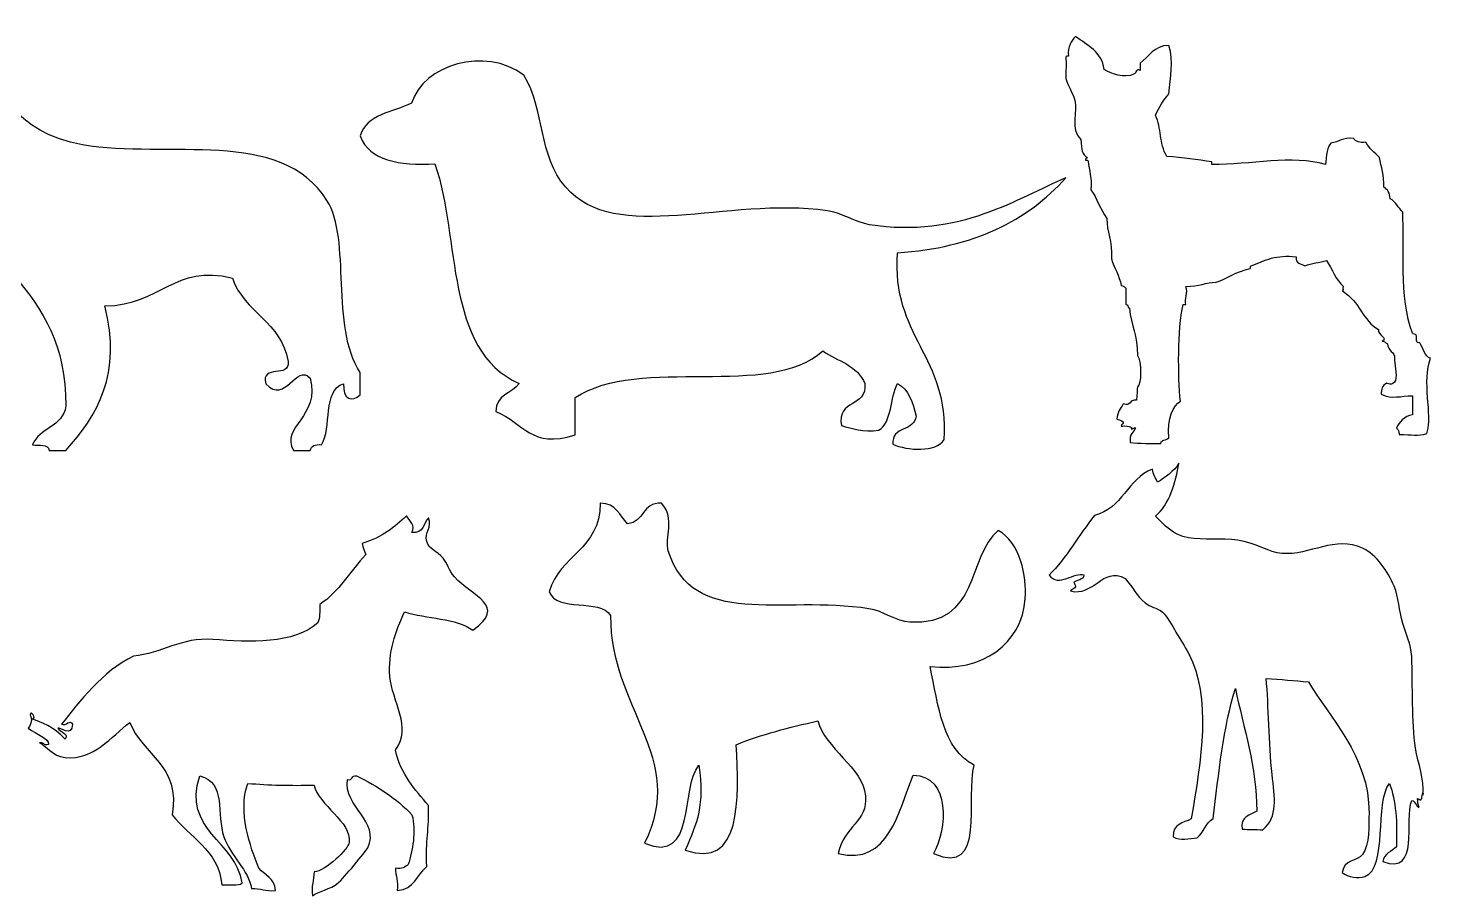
# Model space of a CAD drawing. Header units: centimetres. Extents: x -64 to 65, y -66 to 66.
# Drawn here: x 47.06 to 63.86, y -27.38 to -17 of the extents above; entities that cross this region are included whole.
import ezdxf

# ---------------------------------------------------------------- set-up
doc = ezdxf.new("R2010")
doc.units = ezdxf.units.CM
doc.header["$MEASUREMENT"] = 0
doc.layers.add('Layer 1', color=7, linetype='Continuous')

msp = doc.modelspace()

# ---------------------------------------------------------------- linework, layer by layer
at = {"layer": 'Layer 1'}
for points, knots in [([(46.2489, -17.00422), (46.27102, -17.00422), (46.29319, -17.00422), (46.31536, -17.00422), (46.31536, -17.00422), (46.67001, -17.74063), (46.90633, -18.26014), (47.71067, -18.39955), (47.71067, -18.39955), (48.73098, -18.57642), (50.08054, -18.18823), (50.63426, -19.064), (50.63426, -19.064), (50.93252, -19.53567), (50.66863, -20.56996), (51.03293, -21.12381), (51.03293, -21.12381), (51.03293, -21.21242), (51.03293, -21.301), (51.03293, -21.38961), (51.03293, -21.38961), (50.93567, -21.48483), (50.82235, -21.44054), (50.83362, -21.25674), (50.83362, -21.25674), (50.57938, -21.33469), (50.69998, -21.78757), (50.56779, -21.98763), (50.56779, -21.98763), (50.49058, -21.97681), (50.4496, -22.00231), (50.43494, -22.05409), (50.43494, -22.05409), (50.36848, -22.05409), (50.30204, -22.05409), (50.23563, -22.05409), (50.23563, -22.05409), (50.07363, -21.77281), (50.55943, -21.64713), (50.43494, -21.1903), (50.43494, -21.1903), (50.26508, -21.00464), (50.14461, -21.51378), (49.90339, -21.25676), (49.90339, -21.25676), (49.83941, -21.01559), (50.20192, -21.20096), (50.16916, -20.99096), (50.16916, -20.99096), (50.09449, -20.51191), (49.64277, -20.40988), (49.50471, -19.9943), (49.50471, -19.9943), (48.81105, -19.81565), (48.65328, -20.32016), (47.97648, -20.32651), (47.97648, -20.32651), (48.19352, -21.13508), (47.88078, -21.65062), (47.5114, -22.05411), (47.5114, -22.05411), (47.44494, -22.05411), (47.3785, -22.05411), (47.31204, -22.05411), (47.31204, -22.05411), (47.3013, -21.97622), (47.19091, -21.99807), (47.11268, -21.98765), (47.11268, -21.98765), (47.19195, -21.77895), (47.47931, -21.77839), (47.51141, -21.52251), (47.51141, -21.52251), (47.52308, -20.07116), (46.36373, -19.79089), (46.04959, -18.66541), (46.04959, -18.66541), (45.67158, -18.68906), (45.32442, -18.68181), (45.18583, -18.46607), (45.18583, -18.46607), (45.18583, -18.42178), (45.18583, -18.37746), (45.18583, -18.3332), (45.18583, -18.3332), (45.72852, -18.07853), (46.08314, -17.63578), (46.2489, -17.00422)], [0, 0, 0, 0, 0.04347826, 0.04347826, 0.04347826, 0.04347826, 0.08695652, 0.08695652, 0.08695652, 0.08695652, 0.13043478, 0.13043478, 0.13043478, 0.13043478, 0.17391304, 0.17391304, 0.17391304, 0.17391304, 0.2173913, 0.2173913, 0.2173913, 0.2173913, 0.26086957, 0.26086957, 0.26086957, 0.26086957, 0.30434783, 0.30434783, 0.30434783, 0.30434783, 0.34782609, 0.34782609, 0.34782609, 0.34782609, 0.39130435, 0.39130435, 0.39130435, 0.39130435, 0.43478261, 0.43478261, 0.43478261, 0.43478261, 0.47826087, 0.47826087, 0.47826087, 0.47826087, 0.52173913, 0.52173913, 0.52173913, 0.52173913, 0.56521739, 0.56521739, 0.56521739, 0.56521739, 0.60869565, 0.60869565, 0.60869565, 0.60869565, 0.65217391, 0.65217391, 0.65217391, 0.65217391, 0.69565217, 0.69565217, 0.69565217, 0.69565217, 0.73913043, 0.73913043, 0.73913043, 0.73913043, 0.7826087, 0.7826087, 0.7826087, 0.7826087, 0.82608696, 0.82608696, 0.82608696, 0.82608696, 0.86956522, 0.86956522, 0.86956522, 0.86956522, 0.91304348, 0.91304348, 0.91304348, 0.91304348, 1, 1, 1, 1]), ([(60.32831, -21.29475), (60.3784, -21.27186), (60.38117, -20.97709), (60.32831, -20.91962), (60.32831, -20.91962), (60.32939, -20.67409), (60.25507, -20.57026), (60.23187, -20.35156), (60.23187, -20.35156), (60.20716, -20.34767), (60.22163, -20.30468), (60.18898, -20.30867), (60.18898, -20.30867), (60.18898, -20.2444), (60.18898, -20.18008), (60.18898, -20.11576), (60.18898, -20.11576), (60.16713, -20.08713), (60.16186, -20.09195), (60.1354, -20.08361), (60.1354, -20.08361), (60.11122, -19.96132), (60.05169, -19.87438), (60.01753, -19.76206), (60.01753, -19.76206), (60.03065, -19.54637), (59.9598, -19.4399), (59.9639, -19.27975), (59.9639, -19.27975), (59.87921, -19.16627), (59.84762, -19.03961), (59.77099, -18.93674), (59.77099, -18.93674), (59.78655, -18.79617), (59.74845, -18.7092), (59.73884, -18.59379), (59.73884, -18.59379), (59.73709, -18.5812), (59.71931, -18.58474), (59.70664, -18.58305), (59.70664, -18.58305), (59.70074, -18.55929), (59.72715, -18.56778), (59.7281, -18.5509), (59.7281, -18.5509), (59.66232, -18.51283), (59.66267, -18.4656), (59.65312, -18.33653), (59.65312, -18.33653), (59.51704, -18.20625), (59.61669, -18.02289), (59.57808, -17.86494), (59.57808, -17.86494), (59.55596, -17.77448), (59.49741, -17.70413), (59.4709, -17.60769), (59.4709, -17.60769), (59.4736, -17.51083), (59.47799, -17.42338), (59.4709, -17.35046), (59.4709, -17.35046), (59.47259, -17.33787), (59.49043, -17.34138), (59.50305, -17.33977), (59.50305, -17.33977), (59.49231, -17.22182), (59.5366, -17.1589), (59.58878, -17.10397), (59.58878, -17.10397), (59.72785, -17.21144), (59.9026, -17.28315), (59.93176, -17.5005), (59.93176, -17.5005), (60.02246, -17.5526), (60.16933, -17.60713), (60.28543, -17.5541), (60.28543, -17.5541), (60.31644, -17.53992), (60.31226, -17.48219), (60.36052, -17.51121), (60.36052, -17.51121), (60.36052, -17.48263), (60.36052, -17.45403), (60.36052, -17.42546), (60.36052, -17.42546), (60.46696, -17.34614), (60.52088, -17.21432), (60.7035, -17.21109), (60.7035, -17.21109), (60.76671, -17.40672), (60.71834, -17.58627), (60.7035, -17.78989), (60.7035, -17.78989), (60.63854, -17.87432), (60.59375, -17.93597), (60.54269, -18.04712), (60.54269, -18.04712), (60.62294, -18.19986), (60.58047, -18.37936), (60.68207, -18.54012), (60.68207, -18.54012), (60.8713, -18.55097), (61.04664, -18.57571), (61.21796, -18.60447), (61.21796, -18.60447), (61.21796, -18.61521), (61.21796, -18.62593), (61.21796, -18.63662), (61.21796, -18.63662), (61.68043, -18.63927), (62.17985, -18.51719), (62.57916, -18.63662), (62.57916, -18.63662), (62.58175, -18.53904), (62.60686, -18.4072), (62.64345, -18.37942), (62.64345, -18.37942), (62.7437, -18.37246), (62.78106, -18.30266), (62.91145, -18.32579), (62.91145, -18.32579), (62.94278, -18.35881), (62.98545, -18.38037), (63.06147, -18.36868), (63.06147, -18.36868), (63.0978, -18.44671), (63.16773, -18.4911), (63.22223, -18.5509), (63.22223, -18.5509), (63.24803, -18.66089), (63.27671, -18.76796), (63.27581, -18.9046), (63.27581, -18.9046), (63.31843, -18.93341), (63.34918, -18.97413), (63.35085, -19.04396), (63.35085, -19.04396), (63.41596, -19.08246), (63.4498, -19.15223), (63.50092, -19.20472), (63.50092, -19.20472), (63.5264, -19.58641), (63.45462, -20.23538), (63.61884, -20.65167), (63.61884, -20.65167), (63.6204, -20.67146), (63.65511, -20.65826), (63.66168, -20.67313), (63.66168, -20.67313), (63.67327, -20.69797), (63.66276, -20.73576), (63.67237, -20.75883), (63.67237, -20.75883), (63.67914, -20.77497), (63.69584, -20.75883), (63.70457, -20.76957), (63.70457, -20.76957), (63.74637, -20.82095), (63.76447, -20.93827), (63.83318, -20.95179), (63.83318, -20.95179), (63.72801, -21.23013), (63.86252, -21.61457), (63.79029, -21.85211), (63.79029, -21.85211), (63.67453, -21.88685), (63.62016, -21.86388), (63.458, -21.8628), (63.458, -21.8628), (63.46028, -21.81147), (63.42379, -21.78504), (63.42585, -21.78776), (63.42585, -21.78776), (63.45366, -21.71833), (63.52253, -21.64663), (63.61881, -21.627), (63.61881, -21.627), (63.61881, -21.55196), (63.61881, -21.47695), (63.61881, -21.40195), (63.61881, -21.40195), (63.47702, -21.39933), (63.3796, -21.4477), (63.24363, -21.38049), (63.24363, -21.38049), (63.24162, -21.32599), (63.25794, -21.27963), (63.30798, -21.25185), (63.30798, -21.25185), (63.30684, -21.25249), (63.35238, -21.26534), (63.36156, -21.26259), (63.36156, -21.26259), (63.35706, -21.26391), (63.40699, -21.24814), (63.41514, -21.2197), (63.41514, -21.2197), (63.43787, -21.14025), (63.3967, -21.01436), (63.4044, -20.95176), (63.4044, -20.95176), (63.4135, -20.87826), (63.31939, -20.86765), (63.31867, -20.78026), (63.31867, -20.78026), (63.29486, -20.77195), (63.28994, -20.74467), (63.25438, -20.74811), (63.25438, -20.74811), (63.33219, -20.71221), (63.20173, -20.6762), (63.21149, -20.60875), (63.21149, -20.60875), (63.02882, -20.50752), (62.98453, -20.27482), (62.78279, -20.14787), (62.78279, -20.14787), (62.8029, -20.12893), (62.77004, -20.11657), (62.79348, -20.09429), (62.79348, -20.09429), (62.69942, -20.0169), (62.65979, -19.885), (62.58983, -19.78348), (62.58983, -19.78348), (62.50683, -19.80766), (62.40819, -19.81618), (62.33263, -19.8478), (62.33263, -19.8478), (62.28802, -19.82092), (62.2146, -19.8229), (62.22545, -19.74059), (62.22545, -19.74059), (61.99193, -19.70762), (61.85064, -19.78255), (61.68951, -19.8478), (61.68951, -19.8478), (61.67694, -19.84952), (61.68046, -19.8673), (61.67882, -19.87995), (61.67882, -19.87995), (61.50803, -19.91429), (61.39299, -20.00571), (61.27149, -20.04071), (61.27149, -20.04071), (61.14846, -20.04955), (61.06721, -20.08807), (60.90708, -20.09429), (60.90708, -20.09429), (60.94185, -20.16959), (60.88388, -20.2469), (60.90708, -20.30866), (60.90708, -20.30866), (60.89639, -20.30866), (60.88562, -20.30866), (60.87493, -20.30866), (60.87493, -20.30866), (60.80704, -20.61073), (60.81265, -21.17139), (60.84278, -21.46621), (60.84278, -21.46621), (60.75732, -21.51746), (60.68355, -21.66777), (60.70345, -21.90566), (60.70345, -21.90566), (60.66257, -21.94225), (60.6237, -21.91558), (60.60698, -21.97001), (60.60698, -21.97001), (60.50668, -21.97506), (60.33837, -21.97115), (60.24257, -21.95927), (60.24257, -21.95927), (60.22815, -21.85137), (60.28427, -21.83941), (60.30686, -21.78779), (60.30686, -21.78779), (60.29948, -21.76104), (60.27828, -21.80769), (60.25333, -21.79848), (60.25333, -21.79848), (60.29606, -21.76887), (60.18181, -21.75361), (60.13541, -21.76633), (60.13541, -21.76633), (60.12739, -21.73334), (60.17235, -21.75326), (60.15687, -21.71278), (60.15687, -21.71278), (60.13464, -21.69003), (60.09451, -21.68516), (60.08183, -21.68058), (60.08183, -21.68058), (60.09686, -21.58745), (60.12162, -21.55726), (60.15687, -21.49841), (60.15687, -21.49841), (60.25789, -21.53204), (60.22471, -21.44065), (60.31763, -21.45552), (60.31763, -21.45552), (60.32029, -21.38405), (60.3282, -21.32521), (60.32831, -21.29475)], [0, 0, 0, 0, 0.01298701, 0.01298701, 0.01298701, 0.01298701, 0.02597403, 0.02597403, 0.02597403, 0.02597403, 0.03896104, 0.03896104, 0.03896104, 0.03896104, 0.05194805, 0.05194805, 0.05194805, 0.05194805, 0.06493506, 0.06493506, 0.06493506, 0.06493506, 0.07792208, 0.07792208, 0.07792208, 0.07792208, 0.09090909, 0.09090909, 0.09090909, 0.09090909, 0.1038961, 0.1038961, 0.1038961, 0.1038961, 0.11688312, 0.11688312, 0.11688312, 0.11688312, 0.12987013, 0.12987013, 0.12987013, 0.12987013, 0.14285714, 0.14285714, 0.14285714, 0.14285714, 0.15584416, 0.15584416, 0.15584416, 0.15584416, 0.16883117, 0.16883117, 0.16883117, 0.16883117, 0.18181818, 0.18181818, 0.18181818, 0.18181818, 0.19480519, 0.19480519, 0.19480519, 0.19480519, 0.20779221, 0.20779221, 0.20779221, 0.20779221, 0.22077922, 0.22077922, 0.22077922, 0.22077922, 0.23376623, 0.23376623, 0.23376623, 0.23376623, 0.24675325, 0.24675325, 0.24675325, 0.24675325, 0.25974026, 0.25974026, 0.25974026, 0.25974026, 0.27272727, 0.27272727, 0.27272727, 0.27272727, 0.28571429, 0.28571429, 0.28571429, 0.28571429, 0.2987013, 0.2987013, 0.2987013, 0.2987013, 0.31168831, 0.31168831, 0.31168831, 0.31168831, 0.32467532, 0.32467532, 0.32467532, 0.32467532, 0.33766234, 0.33766234, 0.33766234, 0.33766234, 0.35064935, 0.35064935, 0.35064935, 0.35064935, 0.36363636, 0.36363636, 0.36363636, 0.36363636, 0.37662338, 0.37662338, 0.37662338, 0.37662338, 0.38961039, 0.38961039, 0.38961039, 0.38961039, 0.4025974, 0.4025974, 0.4025974, 0.4025974, 0.41558442, 0.41558442, 0.41558442, 0.41558442, 0.42857143, 0.42857143, 0.42857143, 0.42857143, 0.44155844, 0.44155844, 0.44155844, 0.44155844, 0.45454545, 0.45454545, 0.45454545, 0.45454545, 0.46753247, 0.46753247, 0.46753247, 0.46753247, 0.48051948, 0.48051948, 0.48051948, 0.48051948, 0.49350649, 0.49350649, 0.49350649, 0.49350649, 0.50649351, 0.50649351, 0.50649351, 0.50649351, 0.51948052, 0.51948052, 0.51948052, 0.51948052, 0.53246753, 0.53246753, 0.53246753, 0.53246753, 0.54545455, 0.54545455, 0.54545455, 0.54545455, 0.55844156, 0.55844156, 0.55844156, 0.55844156, 0.57142857, 0.57142857, 0.57142857, 0.57142857, 0.58441558, 0.58441558, 0.58441558, 0.58441558, 0.5974026, 0.5974026, 0.5974026, 0.5974026, 0.61038961, 0.61038961, 0.61038961, 0.61038961, 0.62337662, 0.62337662, 0.62337662, 0.62337662, 0.63636364, 0.63636364, 0.63636364, 0.63636364, 0.64935065, 0.64935065, 0.64935065, 0.64935065, 0.66233766, 0.66233766, 0.66233766, 0.66233766, 0.67532468, 0.67532468, 0.67532468, 0.67532468, 0.68831169, 0.68831169, 0.68831169, 0.68831169, 0.7012987, 0.7012987, 0.7012987, 0.7012987, 0.71428571, 0.71428571, 0.71428571, 0.71428571, 0.72727273, 0.72727273, 0.72727273, 0.72727273, 0.74025974, 0.74025974, 0.74025974, 0.74025974, 0.75324675, 0.75324675, 0.75324675, 0.75324675, 0.76623377, 0.76623377, 0.76623377, 0.76623377, 0.77922078, 0.77922078, 0.77922078, 0.77922078, 0.79220779, 0.79220779, 0.79220779, 0.79220779, 0.80519481, 0.80519481, 0.80519481, 0.80519481, 0.81818182, 0.81818182, 0.81818182, 0.81818182, 0.83116883, 0.83116883, 0.83116883, 0.83116883, 0.84415584, 0.84415584, 0.84415584, 0.84415584, 0.85714286, 0.85714286, 0.85714286, 0.85714286, 0.87012987, 0.87012987, 0.87012987, 0.87012987, 0.88311688, 0.88311688, 0.88311688, 0.88311688, 0.8961039, 0.8961039, 0.8961039, 0.8961039, 0.90909091, 0.90909091, 0.90909091, 0.90909091, 0.92207792, 0.92207792, 0.92207792, 0.92207792, 0.93506494, 0.93506494, 0.93506494, 0.93506494, 0.94805195, 0.94805195, 0.94805195, 0.94805195, 0.96103896, 0.96103896, 0.96103896, 0.96103896, 0.97402597, 0.97402597, 0.97402597, 0.97402597, 1, 1, 1, 1]), ([(52.98877, -17.56704), (53.25026, -17.99559), (53.15689, -18.52436), (53.49169, -18.90816), (53.49169, -18.90816), (54.09449, -19.5992), (55.40439, -19.01995), (56.621, -19.18756), (56.621, -19.18756), (56.77531, -19.20881), (56.96993, -19.33075), (57.12392, -19.35525), (57.12392, -19.35525), (58.20763, -19.52747), (58.90732, -19.0277), (59.47091, -18.79642), (59.47091, -18.79642), (59.01379, -19.30791), (58.36916, -19.63184), (57.4592, -19.69047), (57.4592, -19.69047), (57.38416, -20.69687), (58.08158, -20.93081), (58.01803, -21.9257), (58.01803, -21.9257), (57.9173, -22.07966), (57.57795, -22.05672), (57.40335, -21.98155), (57.40335, -21.98155), (57.38568, -21.75904), (57.66185, -21.83021), (57.68278, -21.6463), (57.68278, -21.6463), (57.64, -21.48414), (57.59436, -21.32491), (57.45923, -21.25511), (57.45923, -21.25511), (57.36782, -21.42447), (57.39597, -21.71342), (57.23574, -21.81391), (57.23574, -21.81391), (57.04365, -21.83844), (56.92253, -21.79187), (56.7887, -21.75803), (56.7887, -21.75803), (56.72954, -21.43807), (57.09898, -21.54676), (57.06813, -21.25511), (57.06813, -21.25511), (56.98611, -21.03916), (56.74005, -20.98719), (56.56516, -20.86395), (56.56516, -20.86395), (55.93445, -21.44707), (54.38089, -20.91089), (53.60352, -21.42278), (53.60352, -21.42278), (53.60352, -21.57177), (53.60352, -21.72083), (53.60352, -21.86979), (53.60352, -21.86979), (53.06605, -22.03481), (53.00516, -21.73046), (52.65356, -21.59042), (52.65356, -21.59042), (52.65335, -21.38531), (52.84922, -21.37624), (52.93293, -21.25511), (52.93293, -21.25511), (52.03433, -20.84553), (52.23602, -19.52508), (51.92714, -18.62875), (51.92714, -18.62875), (51.49719, -18.64883), (51.14471, -18.59163), (51.03303, -18.29344), (51.03303, -18.29344), (51.10754, -18.03272), (51.42086, -18.01076), (51.64766, -17.90231), (51.64766, -17.90231), (51.78666, -17.44091), (52.52588, -17.21935), (52.98877, -17.56704)], [0, 0, 0, 0, 0.04545455, 0.04545455, 0.04545455, 0.04545455, 0.09090909, 0.09090909, 0.09090909, 0.09090909, 0.13636364, 0.13636364, 0.13636364, 0.13636364, 0.18181818, 0.18181818, 0.18181818, 0.18181818, 0.22727273, 0.22727273, 0.22727273, 0.22727273, 0.27272727, 0.27272727, 0.27272727, 0.27272727, 0.31818182, 0.31818182, 0.31818182, 0.31818182, 0.36363636, 0.36363636, 0.36363636, 0.36363636, 0.40909091, 0.40909091, 0.40909091, 0.40909091, 0.45454545, 0.45454545, 0.45454545, 0.45454545, 0.5, 0.5, 0.5, 0.5, 0.54545455, 0.54545455, 0.54545455, 0.54545455, 0.59090909, 0.59090909, 0.59090909, 0.59090909, 0.63636364, 0.63636364, 0.63636364, 0.63636364, 0.68181818, 0.68181818, 0.68181818, 0.68181818, 0.72727273, 0.72727273, 0.72727273, 0.72727273, 0.77272727, 0.77272727, 0.77272727, 0.77272727, 0.81818182, 0.81818182, 0.81818182, 0.81818182, 0.86363636, 0.86363636, 0.86363636, 0.86363636, 0.90909091, 0.90909091, 0.90909091, 0.90909091, 1, 1, 1, 1]), ([(63.61107, -26.23928), (63.51645, -26.48079), (63.71317, -27.13558), (63.2638, -26.97202), (63.2638, -26.97202), (63.27687, -26.86952), (63.37098, -26.85288), (63.42543, -26.7943), (63.42543, -26.7943), (63.43763, -26.50416), (63.42077, -26.24145), (63.3433, -26.03598), (63.3433, -26.03598), (63.16285, -26.26283), (63.32719, -27.04698), (63.05012, -27.14826), (63.05012, -27.14826), (62.96818, -27.17821), (62.84533, -27.15588), (62.77781, -27.10119), (62.77781, -27.10119), (62.79829, -26.94583), (62.95386, -26.97165), (63.01869, -26.88669), (63.01869, -26.88669), (63.10725, -26.77059), (63.09703, -26.52485), (63.09822, -26.39377), (63.09822, -26.39377), (63.10457, -25.70858), (62.61488, -25.23796), (62.37522, -24.82167), (62.37522, -24.82167), (62.20475, -24.80945), (62.04113, -24.79071), (61.86817, -24.78082), (61.86817, -24.78082), (61.8986, -25.10496), (61.89799, -25.55309), (61.93881, -25.92975), (61.93881, -25.92975), (61.96868, -26.2051), (62.0152, -26.43558), (61.82827, -26.59121), (61.82827, -26.59121), (61.7458, -26.5888), (61.66333, -26.58639), (61.58083, -26.58401), (61.58083, -26.58401), (61.55747, -26.42497), (61.67656, -26.41698), (61.75659, -26.36761), (61.75659, -26.36761), (61.75394, -25.84821), (61.59845, -25.37061), (61.49971, -24.90039), (61.49971, -24.90039), (61.35633, -25.36145), (61.30175, -25.91668), (61.23267, -26.45651), (61.23267, -26.45651), (61.14504, -26.50683), (61.12133, -26.62489), (61.04355, -26.68561), (61.04355, -26.68561), (60.94769, -26.69648), (60.84014, -26.72601), (60.75709, -26.67725), (60.75709, -26.67725), (60.74878, -26.52075), (60.87734, -26.5094), (60.97191, -26.46193), (60.97191, -26.46193), (61.09092, -25.75589), (61.22099, -25.01032), (60.93857, -24.47996), (60.93857, -24.47996), (60.89722, -24.40233), (60.83774, -24.31055), (60.78953, -24.22797), (60.78953, -24.22797), (60.74034, -24.14365), (60.67946, -24.03255), (60.62705, -23.98863), (60.62705, -23.98863), (60.56482, -23.93637), (60.47827, -23.92402), (60.42179, -23.8784), (60.42179, -23.8784), (60.31932, -23.79556), (60.27484, -23.69168), (60.18274, -23.58469), (60.18274, -23.58469), (59.90715, -23.43782), (59.80846, -23.80808), (59.52671, -23.73495), (59.52671, -23.73495), (59.56743, -23.69479), (59.61357, -23.70696), (59.56883, -23.63189), (59.56883, -23.63189), (59.60894, -23.60281), (59.68009, -23.60665), (59.68866, -23.54415), (59.68866, -23.54415), (59.58444, -23.49735), (59.3827, -23.70179), (59.27157, -23.545), (59.27157, -23.545), (59.48194, -23.33841), (59.63032, -23.0661), (59.81375, -22.831), (59.81375, -22.831), (60.14586, -22.75342), (60.2111, -22.39298), (60.50762, -22.27784), (60.50762, -22.27784), (60.51688, -22.34089), (60.54649, -22.38471), (60.56818, -22.43601), (60.56818, -22.43601), (60.6647, -22.37277), (60.76175, -22.31009), (60.82242, -22.20884), (60.82242, -22.20884), (60.7894, -22.42892), (60.70738, -22.71335), (60.54336, -22.83932), (60.54336, -22.83932), (60.6525, -22.94894), (60.74717, -23.06371), (60.93979, -23.09853), (60.93979, -23.09853), (61.11852, -23.13084), (61.33413, -23.10176), (61.52542, -23.12869), (61.52542, -23.12869), (61.73865, -23.15869), (61.90949, -23.27696), (62.05512, -23.28752), (62.05512, -23.28752), (62.39257, -23.31207), (62.69332, -23.06863), (63.0214, -23.22452), (63.0214, -23.22452), (63.18806, -23.30371), (63.32392, -23.49979), (63.39909, -23.6787), (63.39909, -23.6787), (63.45518, -23.81208), (63.45669, -23.96437), (63.50336, -24.12484), (63.50336, -24.12484), (63.54217, -24.25838), (63.60311, -24.36381), (63.60909, -24.51894), (63.60909, -24.51894), (63.6228, -24.86877), (63.60681, -25.30375), (63.65529, -25.61508), (63.65529, -25.61508), (63.68368, -25.79717), (63.76258, -25.98552), (63.74313, -26.17803), (63.74313, -26.17803), (63.7525, -26.085), (63.72313, -26.22547), (63.72897, -26.21674), (63.72897, -26.21674), (63.70886, -26.24701), (63.72034, -26.23714), (63.67687, -26.21521), (63.67687, -26.21521), (63.68441, -26.25024), (63.67991, -26.2967), (63.69986, -26.32014), (63.69986, -26.32014), (63.67325, -26.34028), (63.65314, -26.24659), (63.61107, -26.23928)], [0, 0, 0, 0, 0.02173913, 0.02173913, 0.02173913, 0.02173913, 0.04347826, 0.04347826, 0.04347826, 0.04347826, 0.06521739, 0.06521739, 0.06521739, 0.06521739, 0.08695652, 0.08695652, 0.08695652, 0.08695652, 0.10869565, 0.10869565, 0.10869565, 0.10869565, 0.13043478, 0.13043478, 0.13043478, 0.13043478, 0.15217391, 0.15217391, 0.15217391, 0.15217391, 0.17391304, 0.17391304, 0.17391304, 0.17391304, 0.19565217, 0.19565217, 0.19565217, 0.19565217, 0.2173913, 0.2173913, 0.2173913, 0.2173913, 0.23913043, 0.23913043, 0.23913043, 0.23913043, 0.26086957, 0.26086957, 0.26086957, 0.26086957, 0.2826087, 0.2826087, 0.2826087, 0.2826087, 0.30434783, 0.30434783, 0.30434783, 0.30434783, 0.32608696, 0.32608696, 0.32608696, 0.32608696, 0.34782609, 0.34782609, 0.34782609, 0.34782609, 0.36956522, 0.36956522, 0.36956522, 0.36956522, 0.39130435, 0.39130435, 0.39130435, 0.39130435, 0.41304348, 0.41304348, 0.41304348, 0.41304348, 0.43478261, 0.43478261, 0.43478261, 0.43478261, 0.45652174, 0.45652174, 0.45652174, 0.45652174, 0.47826087, 0.47826087, 0.47826087, 0.47826087, 0.5, 0.5, 0.5, 0.5, 0.52173913, 0.52173913, 0.52173913, 0.52173913, 0.54347826, 0.54347826, 0.54347826, 0.54347826, 0.56521739, 0.56521739, 0.56521739, 0.56521739, 0.58695652, 0.58695652, 0.58695652, 0.58695652, 0.60869565, 0.60869565, 0.60869565, 0.60869565, 0.63043478, 0.63043478, 0.63043478, 0.63043478, 0.65217391, 0.65217391, 0.65217391, 0.65217391, 0.67391304, 0.67391304, 0.67391304, 0.67391304, 0.69565217, 0.69565217, 0.69565217, 0.69565217, 0.7173913, 0.7173913, 0.7173913, 0.7173913, 0.73913043, 0.73913043, 0.73913043, 0.73913043, 0.76086957, 0.76086957, 0.76086957, 0.76086957, 0.7826087, 0.7826087, 0.7826087, 0.7826087, 0.80434783, 0.80434783, 0.80434783, 0.80434783, 0.82608696, 0.82608696, 0.82608696, 0.82608696, 0.84782609, 0.84782609, 0.84782609, 0.84782609, 0.86956522, 0.86956522, 0.86956522, 0.86956522, 0.89130435, 0.89130435, 0.89130435, 0.89130435, 0.91304348, 0.91304348, 0.91304348, 0.91304348, 0.93478261, 0.93478261, 0.93478261, 0.93478261, 0.95652174, 0.95652174, 0.95652174, 0.95652174, 1, 1, 1, 1]), ([(53.90441, -22.68665), (54.09644, -22.68437), (54.13547, -22.83508), (54.22972, -22.93062), (54.22972, -22.93062), (54.43361, -22.91766), (54.40128, -22.66847), (54.63633, -22.68665), (54.63633, -22.68665), (54.80646, -22.86921), (54.67033, -23.10504), (54.71766, -23.25593), (54.71766, -23.25593), (55.01055, -24.18967), (56.071, -23.78655), (57.1168, -23.94721), (57.1168, -23.94721), (57.28232, -23.97266), (57.45409, -24.10247), (57.60474, -24.10988), (57.60474, -24.10988), (58.44347, -24.15105), (58.28845, -23.32444), (58.66199, -23.01196), (58.66199, -23.01196), (58.92422, -23.14452), (59.00772, -23.56624), (58.9873, -23.82521), (58.9873, -23.82521), (58.94441, -24.36811), (58.4821, -24.7086), (57.84874, -24.63846), (57.84874, -24.63846), (57.94844, -25.10804), (57.99685, -25.62893), (58.37735, -25.81771), (58.37735, -25.81771), (58.26879, -26.20014), (58.53139, -27.16042), (57.88943, -26.87493), (57.88943, -26.87493), (58.05096, -26.58783), (58.10123, -25.94381), (57.64543, -25.93968), (57.64543, -25.93968), (57.47596, -26.35529), (57.35486, -27.02863), (56.75082, -26.87493), (56.75082, -26.87493), (56.8231, -26.53854), (57.10282, -26.49763), (57.07613, -26.18365), (57.07613, -26.18365), (57.04806, -25.85326), (56.58697, -25.61027), (56.50685, -25.28904), (56.50685, -25.28904), (56.16541, -25.36778), (55.82706, -25.44964), (55.53093, -25.57371), (55.53093, -25.57371), (55.56466, -26.21302), (55.59583, -27.07697), (54.92096, -26.83429), (54.92096, -26.83429), (55.06534, -26.50592), (55.15128, -26.2948), (55.0836, -25.81771), (55.0836, -25.81771), (54.85365, -26.09706), (55.06304, -27.00638), (54.43299, -26.75296), (54.43299, -26.75296), (54.94459, -25.72484), (54.01812, -25.1353), (54.02635, -24.02852), (54.02635, -24.02852), (53.89967, -23.81632), (53.38259, -23.99457), (53.29441, -23.74388), (53.29441, -23.74388), (53.41374, -23.30744), (53.90198, -23.23994), (53.90441, -22.68665)], [0, 0, 0, 0, 0.04545455, 0.04545455, 0.04545455, 0.04545455, 0.09090909, 0.09090909, 0.09090909, 0.09090909, 0.13636364, 0.13636364, 0.13636364, 0.13636364, 0.18181818, 0.18181818, 0.18181818, 0.18181818, 0.22727273, 0.22727273, 0.22727273, 0.22727273, 0.27272727, 0.27272727, 0.27272727, 0.27272727, 0.31818182, 0.31818182, 0.31818182, 0.31818182, 0.36363636, 0.36363636, 0.36363636, 0.36363636, 0.40909091, 0.40909091, 0.40909091, 0.40909091, 0.45454545, 0.45454545, 0.45454545, 0.45454545, 0.5, 0.5, 0.5, 0.5, 0.54545455, 0.54545455, 0.54545455, 0.54545455, 0.59090909, 0.59090909, 0.59090909, 0.59090909, 0.63636364, 0.63636364, 0.63636364, 0.63636364, 0.68181818, 0.68181818, 0.68181818, 0.68181818, 0.72727273, 0.72727273, 0.72727273, 0.72727273, 0.77272727, 0.77272727, 0.77272727, 0.77272727, 0.81818182, 0.81818182, 0.81818182, 0.81818182, 0.86363636, 0.86363636, 0.86363636, 0.86363636, 0.90909091, 0.90909091, 0.90909091, 0.90909091, 1, 1, 1, 1]), ([(47.30533, -25.57248), (47.31107, -25.49456), (47.16632, -25.45461), (47.06265, -25.37399), (47.06265, -25.37399), (47.10202, -25.32816), (47.11091, -25.26712), (47.08466, -25.21958), (47.08466, -25.21958), (47.08135, -25.15142), (47.17438, -25.26734), (47.10673, -25.26361), (47.10673, -25.26361), (47.21381, -25.30563), (47.37301, -25.35875), (47.50387, -25.50634), (47.50387, -25.50634), (47.55949, -25.44427), (47.43923, -25.42432), (47.41566, -25.374), (47.41566, -25.374), (47.43426, -25.35834), (47.58817, -25.48986), (47.59214, -25.32981), (47.59214, -25.32981), (47.56497, -25.26279), (47.51628, -25.35378), (47.4598, -25.32981), (47.4598, -25.32981), (47.67059, -25.06234), (47.95026, -24.69333), (48.32017, -24.51349), (48.32017, -24.51349), (48.65029, -24.48719), (48.89884, -24.28463), (49.26889, -24.315), (49.26889, -24.315), (49.704, -24.35056), (50.24351, -24.37178), (50.52643, -24.1164), (50.52643, -24.1164), (50.54926, -24.05832), (50.55284, -23.98096), (50.5485, -23.89574), (50.5485, -23.89574), (50.78186, -23.74675), (50.9123, -23.49479), (51.10005, -23.30006), (51.10005, -23.30006), (51.08243, -23.25881), (51.06319, -23.21928), (51.05592, -23.16766), (51.05592, -23.16766), (51.30222, -23.08876), (51.44123, -22.97682), (51.58546, -22.83672), (51.58546, -22.83672), (51.6239, -22.8989), (51.69807, -22.94959), (51.65166, -23.03537), (51.65166, -23.03537), (51.79946, -23.0581), (51.78395, -22.9176), (51.8502, -22.85879), (51.8502, -22.85879), (51.89904, -22.97542), (51.79884, -23.03035), (51.82813, -23.1456), (51.82813, -23.1456), (51.85067, -23.23392), (51.94915, -23.25654), (52.02673, -23.3442), (52.02673, -23.3442), (52.07163, -23.39489), (52.0952, -23.49276), (52.15907, -23.56481), (52.15907, -23.56481), (52.37502, -23.80846), (52.79955, -23.9085), (52.37973, -24.20457), (52.37973, -24.20457), (52.18248, -24.05627), (51.82225, -24.07082), (51.56336, -23.98407), (51.56336, -23.98407), (51.45877, -24.20825), (51.36326, -24.48146), (51.38688, -24.75623), (51.38688, -24.75623), (51.41286, -25.05764), (51.66226, -25.36811), (51.45313, -25.63869), (51.45313, -25.63869), (51.51975, -25.92513), (51.68655, -26.11126), (51.85022, -26.30062), (51.85022, -26.30062), (51.85668, -26.58444), (51.8144, -26.71636), (51.82815, -27.02865), (51.82815, -27.02865), (51.71168, -27.12543), (51.68181, -27.30884), (51.47514, -27.31551), (51.47514, -27.31551), (51.49004, -27.20507), (51.45474, -27.14472), (51.45313, -27.05071), (51.45313, -27.05071), (51.53359, -27.06508), (51.57063, -27.03587), (51.60754, -27.00658), (51.60754, -27.00658), (51.65585, -26.84354), (51.70599, -26.6083), (51.65167, -26.4109), (51.65167, -26.4109), (51.46916, -26.21836), (51.24217, -26.0703), (50.98979, -25.94761), (50.98979, -25.94761), (50.9219, -25.93118), (50.94735, -26.00812), (50.87951, -25.99174), (50.87951, -25.99174), (50.83146, -26.31699), (51.27551, -26.48876), (51.12219, -26.80803), (51.12219, -26.80803), (51.10499, -26.8437), (50.82681, -27.17882), (50.76913, -27.22724), (50.76913, -27.22724), (50.67761, -27.30392), (50.53275, -27.32445), (50.46026, -27.3817), (50.46026, -27.3817), (50.44708, -27.26552), (50.47664, -27.1921), (50.48233, -27.09489), (50.48233, -27.09489), (50.61928, -27.08539), (50.89217, -26.82038), (50.90148, -26.74183), (50.90148, -26.74183), (50.93082, -26.49548), (50.53075, -26.29431), (50.48233, -26.05788), (50.48233, -26.05788), (50.20566, -26.06248), (49.93782, -26.05825), (49.68805, -26.03592), (49.68805, -26.03592), (49.56703, -26.38731), (49.71533, -26.78564), (49.82045, -27.0507), (49.82045, -27.0507), (49.8917, -27.13391), (50.00902, -27.17101), (50.01899, -27.3155), (50.01899, -27.3155), (49.89927, -27.3323), (49.84029, -27.28833), (49.73223, -27.29338), (49.73223, -27.29338), (49.70408, -27.08327), (49.47643, -26.89682), (49.40124, -26.67563), (49.40124, -26.67563), (49.30972, -26.40628), (49.43706, -26.02317), (49.11448, -25.9476), (49.11448, -25.9476), (48.89739, -26.58834), (49.54834, -26.73116), (49.6219, -27.2272), (49.6219, -27.2272), (49.57451, -27.26808), (49.46027, -27.2421), (49.37917, -27.24932), (49.37917, -27.24932), (49.33276, -26.81768), (48.98653, -26.686), (48.78349, -26.41088), (48.78349, -26.41088), (48.88871, -25.82642), (48.43157, -25.69579), (48.27607, -25.30781), (48.27607, -25.30781), (48.05459, -25.47897), (47.84498, -25.76117), (47.50386, -25.72702), (47.50386, -25.72702), (47.34207, -25.7108), (47.28428, -25.58248), (47.19499, -25.55054), (47.19499, -25.55054), (47.24813, -25.54142), (47.24302, -25.59076), (47.30533, -25.57248)], [0, 0, 0, 0, 0.01960784, 0.01960784, 0.01960784, 0.01960784, 0.03921569, 0.03921569, 0.03921569, 0.03921569, 0.05882353, 0.05882353, 0.05882353, 0.05882353, 0.07843137, 0.07843137, 0.07843137, 0.07843137, 0.09803922, 0.09803922, 0.09803922, 0.09803922, 0.11764706, 0.11764706, 0.11764706, 0.11764706, 0.1372549, 0.1372549, 0.1372549, 0.1372549, 0.15686275, 0.15686275, 0.15686275, 0.15686275, 0.17647059, 0.17647059, 0.17647059, 0.17647059, 0.19607843, 0.19607843, 0.19607843, 0.19607843, 0.21568627, 0.21568627, 0.21568627, 0.21568627, 0.23529412, 0.23529412, 0.23529412, 0.23529412, 0.25490196, 0.25490196, 0.25490196, 0.25490196, 0.2745098, 0.2745098, 0.2745098, 0.2745098, 0.29411765, 0.29411765, 0.29411765, 0.29411765, 0.31372549, 0.31372549, 0.31372549, 0.31372549, 0.33333333, 0.33333333, 0.33333333, 0.33333333, 0.35294118, 0.35294118, 0.35294118, 0.35294118, 0.37254902, 0.37254902, 0.37254902, 0.37254902, 0.39215686, 0.39215686, 0.39215686, 0.39215686, 0.41176471, 0.41176471, 0.41176471, 0.41176471, 0.43137255, 0.43137255, 0.43137255, 0.43137255, 0.45098039, 0.45098039, 0.45098039, 0.45098039, 0.47058824, 0.47058824, 0.47058824, 0.47058824, 0.49019608, 0.49019608, 0.49019608, 0.49019608, 0.50980392, 0.50980392, 0.50980392, 0.50980392, 0.52941176, 0.52941176, 0.52941176, 0.52941176, 0.54901961, 0.54901961, 0.54901961, 0.54901961, 0.56862745, 0.56862745, 0.56862745, 0.56862745, 0.58823529, 0.58823529, 0.58823529, 0.58823529, 0.60784314, 0.60784314, 0.60784314, 0.60784314, 0.62745098, 0.62745098, 0.62745098, 0.62745098, 0.64705882, 0.64705882, 0.64705882, 0.64705882, 0.66666667, 0.66666667, 0.66666667, 0.66666667, 0.68627451, 0.68627451, 0.68627451, 0.68627451, 0.70588235, 0.70588235, 0.70588235, 0.70588235, 0.7254902, 0.7254902, 0.7254902, 0.7254902, 0.74509804, 0.74509804, 0.74509804, 0.74509804, 0.76470588, 0.76470588, 0.76470588, 0.76470588, 0.78431373, 0.78431373, 0.78431373, 0.78431373, 0.80392157, 0.80392157, 0.80392157, 0.80392157, 0.82352941, 0.82352941, 0.82352941, 0.82352941, 0.84313725, 0.84313725, 0.84313725, 0.84313725, 0.8627451, 0.8627451, 0.8627451, 0.8627451, 0.88235294, 0.88235294, 0.88235294, 0.88235294, 0.90196078, 0.90196078, 0.90196078, 0.90196078, 0.92156863, 0.92156863, 0.92156863, 0.92156863, 0.94117647, 0.94117647, 0.94117647, 0.94117647, 0.96078431, 0.96078431, 0.96078431, 0.96078431, 1, 1, 1, 1])]:
    msp.add_open_spline(points, degree=3, knots=knots, dxfattribs=at)

doc.saveas('drawing.dxf')
